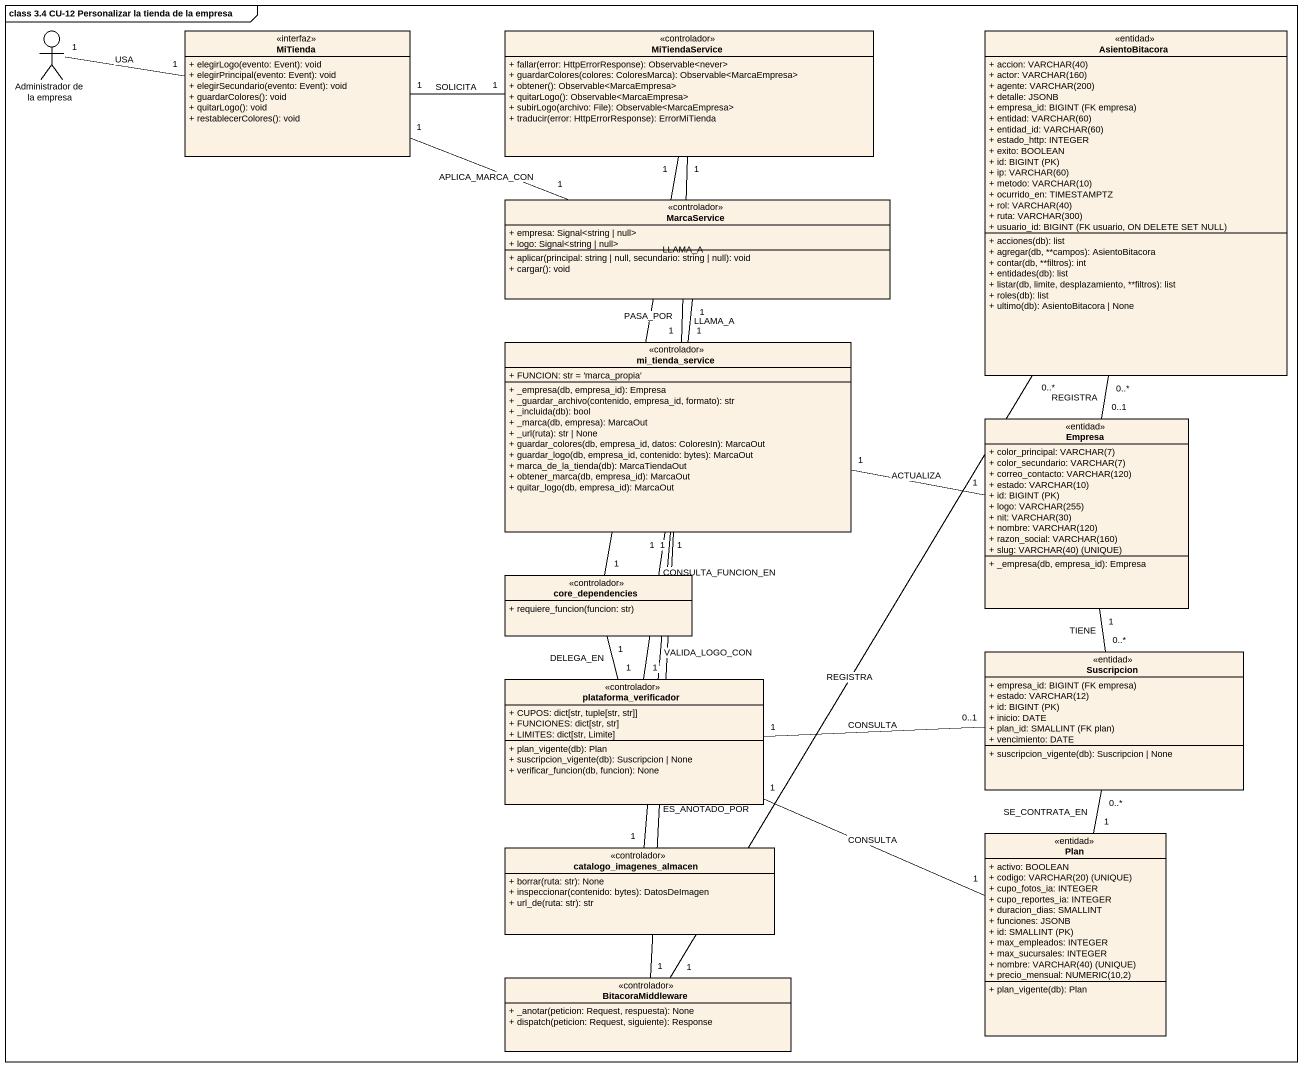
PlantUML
@startuml
mainframe class 3.4 CU-12 Personalizar la tienda de la empresa
allowmixing
hide circle
hide empty members
skinparam classAttributeIconSize 0
actor "Administrador de la empresa" as Administrador_de_la_empresa
class MiTienda <<interfaz>> {
  + elegirLogo(evento: Event): void
  + elegirPrincipal(evento: Event): void
  + elegirSecundario(evento: Event): void
  + guardarColores(): void
  + quitarLogo(): void
  + restablecerColores(): void
}
class MiTiendaService <<controlador>> {
  + fallar(error: HttpErrorResponse): Observable<never>
  + guardarColores(colores: ColoresMarca): Observable<MarcaEmpresa>
  + obtener(): Observable<MarcaEmpresa>
  + quitarLogo(): Observable<MarcaEmpresa>
  + subirLogo(archivo: File): Observable<MarcaEmpresa>
  + traducir(error: HttpErrorResponse): ErrorMiTienda
}
class AsientoBitacora <<entidad>> {
  {field} + accion: VARCHAR(40)
  {field} + actor: VARCHAR(160)
  {field} + agente: VARCHAR(200)
  + detalle: JSONB
  {field} + empresa_id: BIGINT (FK empresa)
  {field} + entidad: VARCHAR(60)
  {field} + entidad_id: VARCHAR(60)
  + estado_http: INTEGER
  + exito: BOOLEAN
  {field} + id: BIGINT (PK)
  {field} + ip: VARCHAR(60)
  {field} + metodo: VARCHAR(10)
  + ocurrido_en: TIMESTAMPTZ
  {field} + rol: VARCHAR(40)
  {field} + ruta: VARCHAR(300)
  {field} + usuario_id: BIGINT (FK usuario, ON DELETE SET NULL)
  + acciones(db): list
  + agregar(db, **campos): AsientoBitacora
  + contar(db, **filtros): int
  + entidades(db): list
  + listar(db, limite, desplazamiento, **filtros): list
  + roles(db): list
  + ultimo(db): AsientoBitacora | None
}
class MarcaService <<controlador>> {
  + empresa: Signal<string | null>
  + logo: Signal<string | null>
  + aplicar(principal: string | null, secundario: string | null): void
  + cargar(): void
}
class mi_tienda_service <<controlador>> {
  + FUNCION: str = 'marca_propia'
  + _empresa(db, empresa_id): Empresa
  + _guardar_archivo(contenido, empresa_id, formato): str
  + _incluida(db): bool
  + _marca(db, empresa): MarcaOut
  + _url(ruta): str | None
  + guardar_colores(db, empresa_id, datos: ColoresIn): MarcaOut
  + guardar_logo(db, empresa_id, contenido: bytes): MarcaOut
  + marca_de_la_tienda(db): MarcaTiendaOut
  + obtener_marca(db, empresa_id): MarcaOut
  + quitar_logo(db, empresa_id): MarcaOut
}
class Empresa <<entidad>> {
  {field} + color_principal: VARCHAR(7)
  {field} + color_secundario: VARCHAR(7)
  {field} + correo_contacto: VARCHAR(120)
  {field} + estado: VARCHAR(10)
  {field} + id: BIGINT (PK)
  {field} + logo: VARCHAR(255)
  {field} + nit: VARCHAR(30)
  {field} + nombre: VARCHAR(120)
  {field} + razon_social: VARCHAR(160)
  {field} + slug: VARCHAR(40) (UNIQUE)
  + _empresa(db, empresa_id): Empresa
}
class core_dependencies <<controlador>> {
  + requiere_funcion(funcion: str)
}
class Suscripcion <<entidad>> {
  {field} + empresa_id: BIGINT (FK empresa)
  {field} + estado: VARCHAR(12)
  {field} + id: BIGINT (PK)
  + inicio: DATE
  {field} + plan_id: SMALLINT (FK plan)
  + vencimiento: DATE
  + suscripcion_vigente(db): Suscripcion | None
}
class plataforma_verificador <<controlador>> {
  + CUPOS: dict[str, tuple[str, str]]
  + FUNCIONES: dict[str, str]
  + LIMITES: dict[str, Limite]
  + plan_vigente(db): Plan
  + suscripcion_vigente(db): Suscripcion | None
  + verificar_funcion(db, funcion): None
}
class catalogo_imagenes_almacen <<controlador>> {
  + borrar(ruta: str): None
  + inspeccionar(contenido: bytes): DatosDeImagen
  + url_de(ruta: str): str
}
class Plan <<entidad>> {
  + activo: BOOLEAN
  {field} + codigo: VARCHAR(20) (UNIQUE)
  + cupo_fotos_ia: INTEGER
  + cupo_reportes_ia: INTEGER
  + duracion_dias: SMALLINT
  + funciones: JSONB
  {field} + id: SMALLINT (PK)
  + max_empleados: INTEGER
  + max_sucursales: INTEGER
  {field} + nombre: VARCHAR(40) (UNIQUE)
  {field} + precio_mensual: NUMERIC(10,2)
  + plan_vigente(db): Plan
}
class BitacoraMiddleware <<controlador>> {
  + _anotar(peticion: Request, respuesta): None
  + dispatch(peticion: Request, siguiente): Response
}
Administrador_de_la_empresa "1" -right- "1" MiTienda : USA
MiTienda "1" -right- "1" MiTiendaService : SOLICITA
MiTienda "1" -right- "1" MarcaService : APLICA_MARCA_CON
MiTiendaService "1" -- "1" mi_tienda_service : LLAMA_A
MiTiendaService "1" -- "1" core_dependencies : PASA_POR
MarcaService "1" -- "1" mi_tienda_service : LLAMA_A
mi_tienda_service "1" -right- "1" Empresa : ACTUALIZA
mi_tienda_service "1" -- "1" plataforma_verificador : CONSULTA_FUNCION_EN
mi_tienda_service "1" -- "1" catalogo_imagenes_almacen : VALIDA_LOGO_CON
mi_tienda_service "1" -- "1" BitacoraMiddleware : ES_ANOTADO_POR
Empresa "0..1" -up- "0..*" AsientoBitacora : REGISTRA
Empresa "1" -- "0..*" Suscripcion : TIENE
core_dependencies "1" -- "1" plataforma_verificador : DELEGA_EN
plataforma_verificador "1" -right- "0..1" Suscripcion : CONSULTA
plataforma_verificador "1" -right- "1" Plan : CONSULTA
Plan "1" -up- "0..*" Suscripcion : SE_CONTRATA_EN
BitacoraMiddleware "1" -up- "0..*" AsientoBitacora : REGISTRA
@enduml
